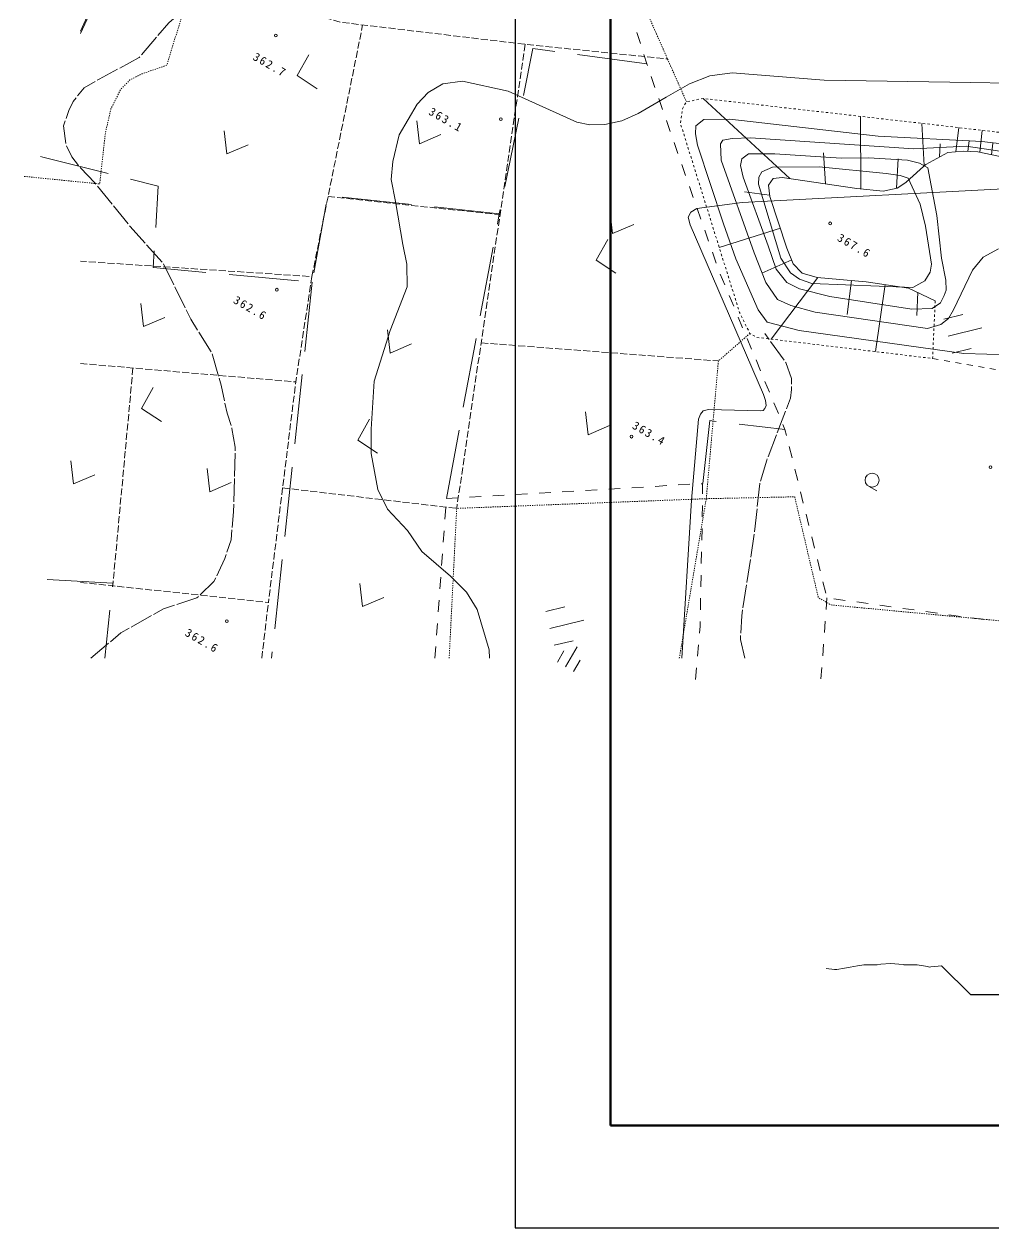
# Model space of a CAD drawing. Header units: millimetres. Extents: x -2078669 to -1085629, y -5987148 to 310365.
# Drawn here: x -1840977 to -1736653, y -4375452 to -4245998 of the extents above; entities that cross this region are included whole.
import ezdxf

# ---------------------------------------------------------------- set-up
doc = ezdxf.new("R2010")
doc.units = ezdxf.units.MM
doc.header["$LTSCALE"] = 500
for name, pattern in [('561019', [1, 0.5, -0.5]), ('56201', [2.5, 1.25, -1.25]), ('56301', [0.5, 0.25, -0.25]), ('56302', [2, 1.5, -0.5]), ('57103', [5.5, 5, -0.5])]:
    doc.linetypes.add(name, pattern=pattern)
doc.layers.get('Defpoints').update_dxf_attribs({"color": 153})
for name, color, linetype, lineweight in [('D-BGD', 7, 'Continuous', 13), ('D-BYP-STR2', 6, 'Continuous', 25), ('D-TTL', 2, 'Continuous', 140), ('●予備設計_LP横断', 7, 'Continuous', 13)]:
    doc.layers.add(name, color=color, linetype=linetype, lineweight=lineweight)
doc.styles.add('MS ゴシック', font='MS Gothic.ttf')

# ---------------------------------------------------------------- blocks, each defined once
blk = doc.blocks.new('M6331')
at = {"layer": '●予備設計_LP横断', "linetype": 'Continuous', "lineweight": 9}
blk.add_line((0, -0.75), (1, -0.75), dxfattribs=at)
blk.add_circle((0, 0), 0.75, dxfattribs=at)
blk = doc.blocks.new('M6334')
at = {"layer": '●予備設計_LP横断', "linetype": 'Continuous', "lineweight": 9}
for p, q in [((-1, -1.25), (-1, 0.15)), ((0, -1.25), (0, 1.25)), ((1, -1.25), (1, 0.15))]:
    blk.add_line(p, q, dxfattribs=at)
blk = doc.blocks.new('M6313')
at = {"layer": 'D-BGD', "flags": 128}
blk.add_lwpolyline([(-1.5, 1), (0, -1), (1.5, 1)], dxfattribs=at)
blk = doc.blocks.new('M7312')
at = {"layer": '●予備設計_LP横断', "linetype": 'Continuous', "lineweight": 20}
blk.add_circle((0, 0), 0.15, dxfattribs=at)
blk = doc.blocks.new('河川平面')
at = {"layer": 'D-BGD', "linetype": '56302'}
for p, q in [((1500952, -2829649), (1506410, -2802587)), ((1502687, -2821046), (1521184, -2823002)), ((1519151, -2836778), (1544674, -2838728)), ((1476042, -2838996), (1499216, -2840984)), ((1481701, -2839481), (1479535, -2862904)), ((1495557, -2870692), (1496271, -2864694))]:
    blk.add_line(p, q, dxfattribs=at)
at = {"layer": 'D-BGD', "linetype": 'Continuous'}
for p, q in [((1536279, -2804588, 364198), (1535907, -2803395, 364164)), ((1536959, -2806765, 364260), (1529533, -2805785, 363890)), ((1537855, -2809331, 364281), (1537443, -2808152, 364271)), ((1538679, -2811692, 364300), (1538268, -2810511, 364290)), ((1552348, -2819113), (1543041, -2810497)), ((1523194, -2812631, 363599), (1521700, -2819980, 363550)), ((1539503, -2814052, 364319), (1539091, -2812872, 364309)), ((1560011, -2820220), (1559966, -2812422)), ((1566818, -2817722), (1566568, -2813174)), ((1570229, -2816231), (1570530, -2813633)), ((1572792, -2816281), (1573065, -2813927)), ((1540327, -2816413, 364338), (1539915, -2815232, 364328)), ((1568460, -2816791), (1568546, -2815375)), ((1571512, -2816184), (1571654, -2815018)), ((1574067, -2816547), (1574210, -2815312)), ((1556179, -2819675), (1555964, -2816336)), ((1541151, -2818772, 364357), (1540739, -2817592, 364347)), ((1563828, -2820145), (1564023, -2816978)), ((1541975, -2821133, 364376), (1541563, -2819953, 364366)), ((1550187, -2820891), (1547483, -2820529)), ((1502487, -2821874, 363606), (1501170, -2829256, 363495)), ((1511649, -2821898, 363576), (1504192, -2821099, 363613)), ((1520896, -2824032, 363533), (1521104, -2822911, 363530)), ((1542799, -2823493, 364395), (1542386, -2822313, 364385)), ((1543622, -2825853, 364414), (1543210, -2824674, 364404)), ((1551345, -2824460), (1544765, -2826519)), ((1519067, -2833863, 363562), (1520438, -2826490, 363541)), ((1544447, -2828214, 364433), (1544034, -2827033, 364423)), ((1552557, -2827847), (1549329, -2829298)), ((1499505, -2830109, 363487), (1492036, -2829427, 363522)), ((1545357, -2830541, 364461), (1544876, -2829387, 364444)), ((1555363, -2829767), (1550335, -2836373)), ((1500994, -2830245, 363480), (1500186, -2837701, 363441)), ((1558989, -2830089), (1558512, -2833721)), ((1562602, -2830519), (1561576, -2837724)), ((1546319, -2832848, 364495), (1545838, -2831694, 364478)), ((1566110, -2831345), (1566031, -2833821)), ((1568937, -2834228), (1570978, -2833732)), ((1547280, -2835155, 364529), (1546800, -2834001, 364512)), ((1517238, -2843695, 363591), (1518609, -2836321, 363569)), ((1548242, -2837462, 364563), (1547762, -2836308, 364546)), ((1569379, -2836049), (1573024, -2835163)), ((1569822, -2837872), (1571862, -2837376)), ((1549204, -2839770, 364597), (1548724, -2838616, 364580)), ((1499916, -2840187, 363428), (1499108, -2847643, 363390)), ((1550167, -2842077, 364631), (1549686, -2840923, 364614)), ((1551128, -2844384, 364665), (1550648, -2843231, 364648)), ((1515410, -2853526, 363620), (1516781, -2846152, 363598)), ((1546892, -2845509, 364059), (1551840, -2846092, 364690)), ((1552601, -2849148, 364687), (1552299, -2847935, 364688)), ((1498838, -2850129, 363377), (1498030, -2857585, 363338)), ((1553205, -2851575, 364684), (1552903, -2850361, 364685)), ((1520400, -2853233, 363707), (1521648, -2853159, 363728)), ((1522896, -2853086, 363750), (1524143, -2853013, 363772)), ((1525391, -2852939, 363794), (1526638, -2852866, 363815)), ((1527886, -2852793, 363837), (1529134, -2852719, 363859)), ((1530382, -2852646, 363880), (1531629, -2852573, 363902)), ((1532877, -2852499, 363924), (1534124, -2852426, 363945)), ((1535372, -2852354, 363967), (1536620, -2852281, 363989)), ((1537868, -2852207, 364011), (1539115, -2852133, 364032)), ((1540362, -2852060, 364054), (1541610, -2851986, 364076)), ((1553809, -2854001, 364681), (1553506, -2852787, 364683)), ((1515410, -2853526, 363620), (1516657, -2853453, 363642)), ((1517905, -2853379, 363663), (1519152, -2853306, 363685)), ((1542962, -2854252, 364146), (1542937, -2855502, 364170)), ((1515252, -2855732, 363629), (1515341, -2854486, 363624)), ((1554413, -2856426, 364679), (1554111, -2855213, 364680)), ((1515074, -2858226, 363640), (1515163, -2856979, 363635)), ((1542911, -2856752, 364195), (1542886, -2858001, 364219)), ((1555017, -2858852, 364676), (1554715, -2857639, 364677)), ((1514895, -2860720, 363651), (1514985, -2859472, 363646)), ((1542860, -2859251, 364244), (1542836, -2860500, 364268)), ((1497761, -2860070, 363325), (1496952, -2867526, 363287)), ((1555620, -2861278, 364673), (1555319, -2860065, 364675)), ((1514718, -2863213, 363662), (1514807, -2861967, 363656)), ((1542811, -2861749, 364292), (1542785, -2862999, 364317)), ((1556225, -2863704, 364671), (1555923, -2862492, 364672)), ((1514540, -2865707, 363672), (1514629, -2864460, 363667)), ((1542760, -2864249, 364341), (1542735, -2865498, 364366)), ((1556347, -2864197, 364670), (1556256, -2865443, 364640)), ((1558320, -2864471, 364649), (1557082, -2864299, 364662)), ((1560796, -2864815, 364622), (1559558, -2864643, 364635)), ((1479226, -2865509, 363088), (1478678, -2870692, 363137)), ((1526117, -2865659), (1528157, -2865164)), ((1563273, -2865159, 364595), (1562034, -2864987, 364608)), ((1565749, -2865504, 364568), (1564511, -2865332, 364582)), ((1568225, -2865848, 364542), (1566987, -2865676, 364555)), ((1570700, -2866192, 364515), (1569463, -2866019, 364528)), ((1514361, -2868201, 363683), (1514450, -2866953, 363678)), ((1526559, -2867481), (1530204, -2866595)), ((1556166, -2866690, 364609), (1556075, -2867936, 364579)), ((1573176, -2866536, 364488), (1571938, -2866364, 364501)), ((1514183, -2870694, 363694), (1514272, -2869447, 363688)), ((1527002, -2869304), (1529042, -2868808)), ((1542535, -2869240, 364371), (1542432, -2870486, 364352)), ((1555984, -2869182, 364548), (1555893, -2870429, 364518)), ((1496683, -2870012, 363274), (1496609, -2870692, 363270)), ((1542329, -2871731, 364334), (1542225, -2872977, 364316)), ((1555802, -2871675, 364487), (1555711, -2872921, 364457))]:
    blk.add_line(p, q, dxfattribs=at)
at = {"layer": 'D-BGD', "linetype": '56201'}
blk.add_line((1567716, -2838462), (1595880, -2843378), dxfattribs=at)
at = {"layer": 'D-BGD', "linetype": '56301'}
blk.add_line((1540468, -2870692), (1543369, -2853537), dxfattribs=at)
at = {"layer": 'D-BGD', "linetype": 'Continuous', "flags": 128}
for points, elevation in [([(1520036, -2870692), (1520030, -2869786), (1518730, -2865446), (1517588, -2863595), (1515873, -2861874), (1512785, -2859198), (1511230, -2856972), (1509070, -2854672), (1508039, -2852550), (1507328, -2848672), (1507330, -2846073), (1507633, -2840896), (1509359, -2835443), (1511185, -2830746), (1511151, -2828325), (1510727, -2826185), (1509938, -2821586), (1509493, -2819212), (1509644, -2817275), (1510352, -2814391), (1512284, -2811120), (1513447, -2809841), (1515047, -2808939), (1517134, -2808637), (1522071, -2809701), (1529447, -2813052), (1530861, -2813346), (1532446, -2813303), (1534293, -2812918), (1536032, -2812126), (1539048, -2810372), (1541584, -2808942), (1543764, -2808077), (1546140, -2807744), (1556057, -2808514), (1571816, -2808782), (1580064, -2808936)], 363000), ([(1576031, -2838060), (1571076, -2837910), (1553346, -2835452), (1549906, -2834546), (1548938, -2833210), (1546559, -2827737), (1545236, -2823982), (1542426, -2815526), (1542201, -2814310), (1542243, -2813440), (1543122, -2812764), (1545902, -2812722), (1561865, -2814536), (1573016, -2815125), (1582878, -2816256)], 364000), ([(1574798, -2826654), (1573166, -2827575), (1572005, -2828948), (1569962, -2833213), (1569414, -2834163), (1568596, -2834819), (1567182, -2835246), (1555079, -2833480), (1552461, -2832766), (1551025, -2832118), (1549787, -2830275), (1548517, -2827110), (1544958, -2817117), (1544909, -2815384), (1545153, -2814986), (1546143, -2814818), (1548142, -2814723), (1565698, -2815915), (1571316, -2815613), (1576623, -2816402)], 365000)]:
    blk.add_lwpolyline(points, dxfattribs=dict(at, elevation=elevation))
at = {"layer": 'D-BGD', "linetype": '57103', "flags": 128}
for points, elevation in [([(1477172, -2870692), (1480389, -2867967), (1484971, -2865393), (1488582, -2864193), (1490390, -2862448), (1490901, -2861451), (1491577, -2859965), (1492253, -2857970), (1492523, -2854950), (1492706, -2848007), (1492343, -2845971), (1491818, -2844356), (1491196, -2841336), (1490209, -2837875), (1487912, -2834245), (1484986, -2828256), (1481365, -2824222), (1477611, -2819585), (1476055, -2817947), (1475124, -2816767), (1474521, -2815562), (1474237, -2813430), (1474818, -2811802), (1475257, -2810826), (1476458, -2809344), (1478073, -2808418), (1482363, -2806108), (1485565, -2802358), (1489241, -2799156), (1490166, -2797637), (1493717, -2792408), (1495727, -2790693), (1496990, -2790207), (1498678, -2790410), (1515296, -2793779), (1523090, -2795880), (1526242, -2797376), (1532639, -2801346), (1534483, -2801833), (1535345, -2801857), (1536115, -2801690), (1536414, -2801377), (1536811, -2800496), (1536775, -2798251), (1531411, -2785253), (1530397, -2780634), (1531536, -2779067), (1532905, -2778516), (1534675, -2777962), (1556794, -2782089), (1584092, -2789157), (1586463, -2789792), (1587876, -2790125), (1589173, -2790027), (1589943, -2788823)], 362500), ([(1547501, -2870692), (1547045, -2868676), (1547178, -2866135), (1548536, -2857356), (1549125, -2851888), (1549883, -2849389), (1552425, -2842743), (1552551, -2841793), (1552539, -2840606), (1551944, -2838901), (1549656, -2835763)], 363500)]:
    blk.add_lwpolyline(points, dxfattribs=dict(at, elevation=elevation))
at = {"layer": 'D-BGD', "linetype": '56301', "flags": 128}
for points in [[(1485703, -2785164), (1493964, -2788518), (1490986, -2797839), (1487805, -2799239), (1487221, -2800790), (1485346, -2806923), (1482689, -2807834), (1481380, -2808500), (1480390, -2809510), (1479330, -2811617), (1478737, -2814200), (1478122, -2819690), (1469989, -2818877)], [(1493964, -2788518), (1506432, -2791732), (1522759, -2794397), (1534814, -2796314), (1539539, -2807008), (1541239, -2810855)], [(1515715, -2870692), (1516524, -2854577), (1543369, -2853537), (1544227, -2843800), (1544674, -2838728), (1545279, -2838199), (1548064, -2835767)], [(1543369, -2853537), (1552883, -2853332), (1555428, -2864192), (1556808, -2864965), (1595742, -2868610)]]:
    blk.add_lwpolyline(points, dxfattribs=at)
at = {"layer": 'D-BGD', "linetype": 'Continuous', "flags": 128}
for points in [[(1485381, -2785713), (1480032, -2795163), (1477441, -2800172), (1476042, -2803266)], [(1583211, -2818454), (1572567, -2816234), (1571006, -2816160), (1569366, -2816310), (1566974, -2817581), (1566726, -2817805), (1565263, -2819133), (1564825, -2819531), (1563911, -2820126), (1562415, -2820474), (1559571, -2820173), (1551543, -2818995), (1550560, -2819110), (1550054, -2819821), (1550204, -2821023), (1552049, -2826582), (1552728, -2828272), (1553605, -2829207), (1553679, -2829285), (1555311, -2829762), (1560579, -2830231), (1565139, -2830880), (1567995, -2832245)]]:
    blk.add_lwpolyline(points, dxfattribs=at)
at = {"layer": 'D-BGD', "linetype": '56302', "flags": 128}
for points in [[(1490986, -2797839), (1499582, -2801036), (1504093, -2802311), (1523889, -2804673), (1539205, -2806251)], [(1523889, -2804673), (1518157, -2843518), (1516524, -2854577)], [(1476042, -2862530), (1496271, -2864694), (1499216, -2840984), (1500952, -2829649), (1476042, -2828003)], [(1497801, -2852376), (1512690, -2854127), (1516524, -2854577)]]:
    blk.add_lwpolyline(points, dxfattribs=at)
at = {"layer": 'D-BGD', "linetype": 'Continuous', "extrusion": (-0.04947, 0.003309, 0.99877), "elevation": 278492}
blk.add_lwpolyline([(2697279, 1726833), (2697127, 1724474), (2702217, 1723788)], dxfattribs=at)
at = {"layer": 'D-BGD', "linetype": 'Continuous'}
for points in [[(1500617, -2805804), (1499359, -2808039), (1501502, -2809448)], [(1532775, -2825650), (1531516, -2827885), (1533660, -2829293)], [(1483875, -2841591), (1482617, -2843827), (1484760, -2845235)], [(1507133, -2844995), (1505875, -2847230), (1508018, -2848638)]]:
    blk.add_lwpolyline(points, dxfattribs=at)
at = {"layer": 'D-BGD', "linetype": 'Continuous', "extrusion": (0.458205, 0.167983, 0.872829), "elevation": 550692}
blk.add_lwpolyline([(-3164505, -238507), (-3164287, -238511), (-3163257, -238569)], dxfattribs=at)
at = {"layer": 'D-BGD', "linetype": '561019', "flags": 128}
blk.add_lwpolyline([(1567995, -2832245), (1567974, -2832711), (1567871, -2835006), (1567768, -2837301), (1567716, -2838462), (1548802, -2836189), (1548064, -2835767), (1546959, -2833530), (1540596, -2813201), (1540819, -2811599), (1541239, -2810855), (1543041, -2810497), (1565563, -2813058), (1579038, -2814619), (1588127, -2816341), (1589722, -2816979), (1591491, -2818614), (1592574, -2827541), (1591875, -2827332), (1589592, -2826648), (1589474, -2826612)], dxfattribs=at)
at = {"layer": 'D-BGD', "linetype": 'Continuous', "extrusion": (-0.251076, -0.957085, 0.144739), "elevation": 2378871}
blk.add_lwpolyline([(2145822, 19256), (2138576, 18833), (2138336, 18803)], dxfattribs=at)
at = {"layer": 'D-BGD', "linetype": 'Continuous', "flags": 128}
for points, elevation in [([(1557874, -2816931), (1560836, -2816870), (1565011, -2817129), (1566312, -2817473), (1567209, -2817958), (1568165, -2823083), (1568662, -2827660), (1569151, -2830030), (1569176, -2831126), (1568961, -2831694), (1568557, -2832457), (1567658, -2833071), (1565476, -2833163), (1556668, -2831783), (1553392, -2830953), (1552035, -2830274), (1550898, -2828849), (1550033, -2826340), (1547342, -2818966), (1547063, -2817707), (1547183, -2816981), (1547925, -2816461), (1550734, -2816434)], 366000), ([(1555511, -2817852), (1562717, -2818560), (1564209, -2818773), (1565081, -2819068), (1566376, -2821860), (1566949, -2824217), (1567615, -2828330), (1567467, -2829186), (1566876, -2830109), (1565604, -2830827), (1554715, -2830386), (1553382, -2829947), (1552413, -2829255), (1551386, -2827660), (1548980, -2819730), (1549015, -2818954), (1549360, -2818402), (1550477, -2817903)], 367000)]:
    blk.add_lwpolyline(points, close=True, dxfattribs=dict(at, elevation=elevation))
at = {"layer": 'D-BGD', "linetype": 'Continuous', "extrusion": (-0.062302, -0.011172, 0.997995), "elevation": 301983}
blk.add_lwpolyline([(3041985, 983422), (3037679, 984465), (3036414, 981669)], dxfattribs=at)
at = {"layer": 'D-BGD', "linetype": 'Continuous', "elevation": 364000}
blk.add_lwpolyline([(1591993, -2818779), (1591375, -2819012), (1577397, -2820113), (1547220, -2821683), (1542344, -2822340), (1541725, -2822734), (1541431, -2823246), (1541625, -2824073), (1549542, -2842326), (1549749, -2842988), (1549813, -2843520), (1549682, -2843848), (1549481, -2844056), (1549201, -2844102), (1543596, -2843960), (1543024, -2844093), (1542758, -2844436), (1542552, -2844975), (1541772, -2853696), (1540733, -2870692)], dxfattribs=at)
at = {"layer": 'D-BGD', "linetype": 'Continuous', "extrusion": (0.004121, -0.007071, 0.999967), "elevation": 389749}
blk.add_lwpolyline([(1519691, -2819745), (1519593, -2820226), (1512624, -2819479)], dxfattribs=at)
at = {"layer": 'D-BGD', "linetype": 'Continuous', "extrusion": (0.003217, -0.015073, 0.999881), "elevation": 410927}
blk.add_lwpolyline([(1488369, -2823326), (1482710, -2822809), (1482818, -2820994)], dxfattribs=at)
at = {"layer": 'D-BGD', "linetype": 'Continuous', "extrusion": (-0.116747, 0.077364, 0.990144), "elevation": -40266}
blk.add_lwpolyline([(1524974, 2884378), (1518919, 2881237), (1518616, 2881844)], dxfattribs=at)
at = {"layer": 'D-BGD', "linetype": 'Continuous', "extrusion": (-0.095119, -0.02527, 0.995145), "elevation": 287232}
blk.add_lwpolyline([(3149781, 801185), (3149132, 801196), (3148536, 801114)], dxfattribs=at)
at = {"layer": 'D-BGD', "linetype": 'Continuous', "extrusion": (-0.021101, 0.019543, 0.999586), "elevation": 275655}
blk.add_lwpolyline([(1044030, 3079027), (1043921, 3079131), (1044741, 3079861)], dxfattribs=at)
at = {"layer": 'D-BGD', "linetype": 'Continuous', "extrusion": (0.004586, 0.00907, 0.999948), "elevation": 343863}
blk.add_lwpolyline([(1470783, -2865464), (1477852, -2865841), (1477808, -2866260)], dxfattribs=at)
at = {"layer": 'D-BGD', "linetype": 'Continuous', "extrusion": (-0.476894, 0.026495, 0.878561), "elevation": -491525}
blk.add_lwpolyline([(2776756, 1667034), (2777260, 1667055), (2778005, 1667032)], dxfattribs=at)
at = {"layer": 'D-BGD', "linetype": 'Continuous'}
blk.add_polyline3d([(1476042, -2803517, 362896), (1479010, -2797135, 362980), (1480962, -2793678, 363030), (1485359, -2785929, 363130), (1488265, -2780793, 363200), (1510570, -2742552, 362910), (1512507, -2738821, 362960), (1513119, -2737374, 362980), (1513758, -2735400, 363010), (1513984, -2733984, 363030), (1513925, -2732842, 363040), (1513548, -2731311, 363070), (1504301, -2702108, 363020), (1499417, -2686947, 362940)], dxfattribs=at)
at = {"layer": 'D-BGD', "linetype": 'Continuous', "lineweight": 20, "xscale": 1000, "yscale": 1000, "zscale": 1000, "rotation": 330.1091246385173}
for p in [(1497065, -2803738, 362672), (1521264, -2812717, 363096), (1556693, -2823929, 367560), (1497167, -2831061, 362629), (1535324, -2846862, 363418), (1573941, -2850153, 363811), (1491790, -2866702, 362562)]:
    blk.add_blockref('M7312', p, dxfattribs=at)
at = {"layer": 'D-BGD', "linetype": 'Continuous', "lineweight": 9, "xscale": 1000, "yscale": 1000, "zscale": 1000, "rotation": 330.1091246385173}
for name, p in [('M6313', (1513021, -2814509)), ('M6313', (1492312, -2815596)), ('M6313', (1533783, -2824162)), ('M6313', (1483343, -2834156)), ('M6313', (1509876, -2837008)), ('M6313', (1531171, -2845797)), ('M6313', (1475819, -2851078)), ('M6313', (1490481, -2851915)), ('M6331', (1561206, -2851537)), ('M6313', (1506896, -2864279)), ('M6334', (1528855, -2870533))]:
    blk.add_blockref(name, p, dxfattribs=at)
at = {"layer": 'D-BGD', "linetype": 'Continuous', "char_height": 900, "attachment_point": 7, "rotation": 330.10912, "line_spacing_factor": 0.722892, "style": 'MS ゴシック'}
for s, insert in [('\\T1.284;362.7', (1494515, -2806297)), ('\\T1.315;363.1', (1513422, -2812186)), ('\\T1.287;367.6', (1557372, -2825757, 367560)), ('\\T1.287;362.6', (1492409, -2832456)), ('\\T1.281;363.4', (1535317, -2845943)), ('\\T1.287;362.6', (1487208, -2868226))]:
    blk.add_mtext(s, dxfattribs=dict(at, insert=insert))

msp = doc.modelspace()

# ---------------------------------------------------------------- linework, layer by layer
at = {"layer": 'D-BGD', "linetype": 'Continuous', "lineweight": 13, "elevation": 708000}
msp.add_lwpolyline([(-1742301.4, -4347251.7), (-1742660.9, -4347287.5), (-1743456.1, -4347366.8), (-1743576.5, -4347399.6), (-1743786, -4347342.4), (-1744897.9, -4347149.6), (-1746294.5, -4347149.6), (-1746339.6, -4347149.6), (-1746400.6, -4347139.1), (-1747781.4, -4347001.4), (-1748803, -4347076.8), (-1749223.1, -4347149.6), (-1749790.9, -4347149.6), (-1750664.9, -4347149.6), (-1751311.5, -4347261.8), (-1752106.6, -4347399.6), (-1752731.9, -4347508.1), (-1753548.3, -4347649.6), (-1753820, -4347649.6), (-1754698.1, -4347562.1)], dxfattribs=at)
at = {"layer": 'D-BYP-STR2'}
for p, q in [((-1739153.5, -4350399.6, 708000), (-1742301.4, -4347251.7, 708000)), ((-1733903.4, -4350399.6, 708000), (-1739153.5, -4350399.6, 708000))]:
    msp.add_line(p, q, dxfattribs=at)
at = {"layer": 'D-TTL'}
for p, q in [((-1777887.6, -4089452.3), (-1777887.6, -4364452.3)), ((-1777887.6, -4364452.3), (-1377887.6, -4364452.3))]:
    msp.add_line(p, q, dxfattribs=at)
at = {"layer": 'Defpoints', "color": 1}
msp.add_lwpolyline([(-1788137.6, -4375452.3), (-1367637.6, -4375452.3), (-1367637.6, -4078452.3), (-1788137.6, -4078452.3)], close=True, dxfattribs=at)

# ---------------------------------------------------------------- block references
at = {"layer": 'D-BGD'}
msp.add_blockref('河川平面', (-3310965.8, -1443499.8), dxfattribs=at)

doc.saveas('drawing.dxf')
